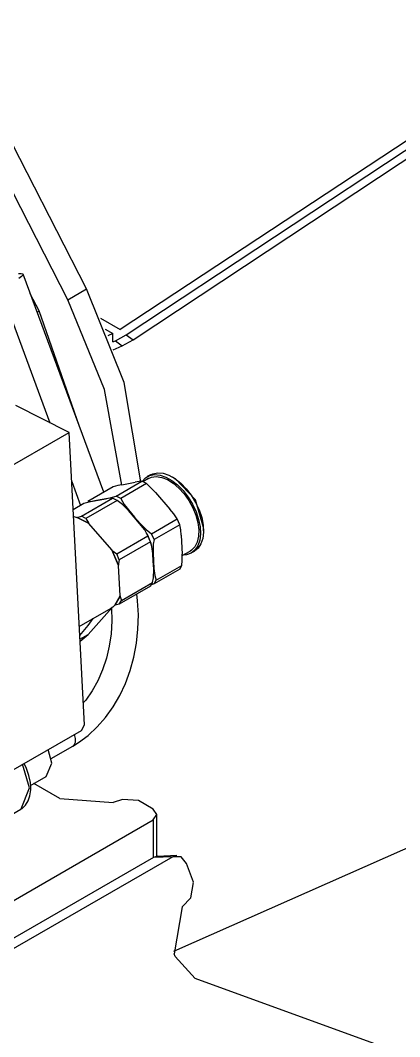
# Model space of a CAD drawing. Extents: x 0 to 258, y 0 to 184.
# Drawn here: x 56.77 to 61.08, y 80.49 to 92.03 of the extents above; entities that cross this region are included whole.
import ezdxf

# ---------------------------------------------------------------- set-up
doc = ezdxf.new("R2010")
doc.units = 0

msp = doc.modelspace()

# ---------------------------------------------------------------- linework, layer by layer
for p, q in [((63.287586, 92.067044), (57.907027, 88.515017)), ((57.523117, 88.97645), (55.980333, 91.990051)), ((57.975024, 88.456809), (63.285205, 91.970736)), ((57.310921, 88.853948), (55.768402, 91.867549)), ((58.051224, 88.399659), (63.361405, 91.913586)), ((56.751503, 89.150892), (56.783853, 89.15248)), ((56.787002, 89.116788), (56.756342, 89.096124)), ((56.783853, 89.15248), (56.80166, 89.146765)), ((56.802718, 89.134382), (56.787002, 89.116788)), ((56.80166, 89.146765), (56.802718, 89.134382)), ((57.720496, 86.670345), (56.80398, 89.143667)), ((56.522464, 89.039421), (57.108515, 87.458538)), ((57.310921, 88.853948), (57.523117, 88.97645)), ((57.949962, 87.915896), (57.523146, 88.976374)), ((56.986013, 88.726684), (56.886001, 88.921946)), ((57.726147, 87.833558), (57.311014, 88.853914)), ((56.963259, 88.713455), (56.986013, 88.726684)), ((57.444141, 87.416128), (56.986011, 88.726618)), ((57.680544, 88.645721), (57.907027, 88.515017)), ((57.733989, 88.521103), (57.822095, 88.470303)), ((57.822095, 88.470303), (57.764946, 88.445168)), ((57.822095, 88.375582), (57.822095, 88.470303)), ((57.822095, 88.375582), (57.851464, 88.388811)), ((57.851435, 88.388703), (57.975146, 88.456886)), ((57.851464, 88.388811), (57.927399, 88.331397)), ((57.927529, 88.331455), (58.05124, 88.399638)), ((57.975024, 88.456809), (58.051224, 88.399659)), ((57.8258, 88.286418), (57.927399, 88.331397)), ((58.140849, 86.788799), (57.949962, 87.915896)), ((57.924619, 86.750013), (57.726147, 87.833558)), ((57.326267, 87.348471), (56.720636, 87.654329)), ((53.437161, 85.103484), (57.326267, 87.348471)), ((57.500098, 84.029013), (57.326267, 87.348471)), ((58.24781, 86.866401), (58.21262, 86.846028)), ((58.239909, 86.858783), (58.295913, 86.869367)), ((58.247897, 86.866528), (58.275265, 86.879201)), ((58.275265, 86.879201), (58.33127, 86.889785)), ((58.295913, 86.869367), (58.35794, 86.863467)), ((58.33127, 86.889785), (58.393296, 86.883884)), ((58.393296, 86.883884), (58.4591, 86.861712)), ((57.355371, 86.792847), (57.456971, 86.51821)), ((57.861518, 86.62563), (58.151501, 86.793111)), ((57.923796, 86.754157), (57.878811, 86.74487)), ((58.20336, 86.766918), (57.913377, 86.599437)), ((57.923695, 86.754218), (58.076095, 86.783057)), ((58.121177, 86.790442), (58.076185, 86.782901)), ((58.151512, 86.793088), (58.121177, 86.790442)), ((58.203293, 86.766926), (58.151512, 86.793093)), ((58.155475, 86.792751), (58.191951, 86.832087)), ((58.225055, 86.824597), (58.162349, 86.788349)), ((58.191951, 86.832087), (58.239909, 86.858783)), ((58.20781, 86.763518), (58.203285, 86.766931)), ((58.306256, 86.66672), (58.20781, 86.763518)), ((58.225042, 86.824467), (58.258896, 86.839098)), ((58.258896, 86.839098), (58.314918, 86.846692)), ((58.314918, 86.846692), (58.376614, 86.837643)), ((58.35794, 86.863467), (58.423747, 86.841295)), ((58.376614, 86.837643), (58.441611, 86.81227)), ((58.423747, 86.841295), (58.490953, 86.803636)), ((58.441611, 86.81227), (58.507413, 86.771556)), ((58.4591, 86.861712), (58.52631, 86.824054)), ((58.490953, 86.803636), (58.557133, 86.751863)), ((58.533295, 86.821422), (58.49784, 86.841795)), ((58.507413, 86.771556), (58.571487, 86.717068)), ((58.52631, 86.824054), (58.592487, 86.772283)), ((58.759592, 86.584589), (58.533284, 86.821326)), ((58.557133, 86.751863), (58.619893, 86.687847)), ((58.592487, 86.772283), (58.655249, 86.708267)), ((57.827123, 86.731728), (57.537404, 86.564512)), ((57.878811, 86.74487), (57.827252, 86.731773)), ((58.306282, 86.666641), (58.470059, 86.478258)), ((58.571487, 86.717068), (58.631375, 86.650898)), ((58.619893, 86.687847), (58.676966, 86.613901)), ((58.631375, 86.650898), (58.684776, 86.575587)), ((58.655249, 86.708267), (58.712322, 86.634319)), ((58.712322, 86.634319), (58.761643, 86.553116)), ((57.494806, 86.539905), (57.372304, 86.468997)), ((57.465702, 86.397031), (57.819185, 86.601289)), ((57.553613, 86.556746), (57.494915, 86.539945)), ((57.871043, 86.575095), (57.517296, 86.370837)), ((57.537341, 86.564424), (57.56971, 86.564594)), ((57.617782, 86.571139), (57.553613, 86.556746)), ((57.56971, 86.564594), (57.679644, 86.583194)), ((57.676869, 86.582464), (57.617782, 86.571139)), ((57.786805, 86.601064), (57.676869, 86.582464)), ((57.679644, 86.583194), (57.738731, 86.594518)), ((57.738731, 86.594518), (57.8029, 86.608911)), ((57.819172, 86.60123), (57.786805, 86.601064)), ((57.8029, 86.608911), (57.8616, 86.625712)), ((57.870953, 86.575068), (57.819172, 86.601236)), ((57.913379, 86.599561), (57.8616, 86.625728)), ((57.932943, 86.529057), (57.870953, 86.575068)), ((57.913379, 86.599561), (57.949312, 86.531695)), ((58.001467, 86.46029), (57.932943, 86.529057)), ((57.949312, 86.531695), (58.067882, 86.385474)), ((58.676966, 86.613901), (58.726289, 86.532698)), ((58.684776, 86.575587), (58.729634, 86.494035)), ((58.726289, 86.532698), (58.766077, 86.447172)), ((58.851429, 86.270224), (58.759592, 86.584589)), ((58.761643, 86.553116), (58.801431, 86.46759)), ((58.06494, 86.387947), (58.001467, 86.46029)), ((58.51494, 86.42288), (58.470033, 86.478168)), ((58.551781, 86.365717), (58.51494, 86.42288)), ((58.729634, 86.494035), (58.764225, 86.409371)), ((58.764225, 86.409371), (58.787218, 86.32485)), ((58.766077, 86.447172), (58.794893, 86.360415)), ((58.801431, 86.46759), (58.830249, 86.380833)), ((57.376188, 86.393027), (57.37857, 86.392498)), ((57.37857, 86.392498), (57.414497, 86.383317)), ((57.550263, 86.314801), (57.414569, 86.383362)), ((57.414638, 86.383272), (57.418606, 86.384066)), ((57.418606, 86.384066), (57.465702, 86.397031)), ((57.545823, 86.31991), (57.418696, 86.38414)), ((57.517402, 86.370966), (57.46562, 86.397134)), ((57.517296, 86.370837), (57.545871, 86.320037)), ((57.545871, 86.320037), (57.550369, 86.314745)), ((57.811814, 86.013679), (57.550263, 86.314801)), ((58.183508, 86.241726), (58.06494, 86.387947)), ((58.067882, 86.385474), (58.131353, 86.313131)), ((58.131353, 86.313131), (58.199878, 86.244364)), ((58.261832, 86.198329), (58.551815, 86.36581)), ((58.58039, 86.299135), (58.290672, 86.131918)), ((58.580467, 86.299235), (58.551781, 86.365717)), ((58.592521, 86.241101), (58.580456, 86.299235)), ((58.787218, 86.32485), (58.797748, 86.243721)), ((58.794893, 86.360415), (58.811694, 86.275561)), ((58.830249, 86.380833), (58.84705, 86.295978)), ((58.84705, 86.295978), (58.851231, 86.216098)), ((57.866016, 85.969729), (58.219499, 86.173987)), ((58.219441, 86.17386), (58.183508, 86.241726)), ((58.199878, 86.244364), (58.261867, 86.198353)), ((58.217803, 86.180782), (58.204098, 86.206102)), ((58.23725, 86.134503), (58.217803, 86.180782)), ((58.248127, 86.107381), (58.219441, 86.17386)), ((58.290556, 86.131873), (58.261867, 86.198353)), ((58.597496, 86.182787), (58.592521, 86.241101)), ((58.597588, 86.182718), (58.608965, 85.965496)), ((58.797748, 86.243721), (58.795367, 86.1691)), ((58.815875, 86.19568), (58.807276, 86.123655)), ((58.811694, 86.275561), (58.815875, 86.19568)), ((58.851231, 86.216098), (58.842658, 86.144073)), ((58.851323, 86.229285), (58.851323, 86.270295)), ((58.248074, 86.107312), (57.894591, 85.903319)), ((58.256427, 86.088929), (58.237271, 86.134493)), ((58.266137, 86.052697), (58.248119, 86.107381)), ((58.257485, 86.085384), (58.256427, 86.088929)), ((58.280819, 86.078541), (58.277776, 85.982387)), ((58.290556, 86.131873), (58.280819, 86.078541)), ((58.780206, 86.103854), (58.752843, 86.050496)), ((58.786241, 86.062092), (58.753494, 86.013216)), ((58.795367, 86.1691), (58.780206, 86.103854)), ((58.807276, 86.123655), (58.786241, 86.062092)), ((58.821597, 86.08251), (58.78885, 86.033634)), ((58.842658, 86.144073), (58.821597, 86.08251)), ((57.811777, 86.01365), (57.816275, 86.008623)), ((57.88699, 85.839467), (57.811814, 86.013679)), ((57.886683, 85.845356), (57.816251, 86.00857)), ((57.816275, 86.008623), (57.866016, 85.969729)), ((57.894575, 85.903279), (57.865887, 85.969758)), ((58.276377, 85.972282), (58.266137, 86.052697)), ((58.281192, 85.888219), (58.276377, 85.972282)), ((58.277776, 85.982387), (58.281718, 85.888526)), ((68.884575, 86.051485), (58.508688, 81.455414)), ((58.609828, 85.892897), (58.60877, 85.965424)), ((58.608965, 85.949356), (58.699982, 86.001744)), ((58.658008, 85.960061), (58.621925, 85.956648)), ((58.710227, 85.978794), (58.658008, 85.960061)), ((58.714322, 86.011067), (58.699982, 86.001728)), ((58.753494, 86.013216), (58.710227, 85.978794)), ((58.712417, 85.980048), (58.747871, 86.000421)), ((58.752843, 86.050496), (58.714322, 86.011067)), ((58.78885, 86.033634), (58.74785, 86.000497)), ((57.887881, 85.859633), (57.886558, 85.845346)), ((57.886654, 85.845375), (57.886918, 85.839554)), ((57.905175, 85.492337), (57.886998, 85.839467)), ((57.894575, 85.903279), (57.887881, 85.859633)), ((58.28561, 85.795009), (58.281192, 85.888219)), ((58.281718, 85.888526), (58.286798, 85.804886)), ((58.314749, 85.669427), (58.604732, 85.836644)), ((58.581602, 85.796411), (58.6047, 85.836728)), ((58.604695, 85.836728), (58.609828, 85.892897)), ((58.282092, 85.698203), (58.28561, 85.795009)), ((58.286798, 85.804886), (58.296747, 85.724048)), ((58.581713, 85.796427), (58.29173, 85.628946)), ((58.296747, 85.724048), (58.314765, 85.669364)), ((58.249132, 85.604604), (57.89565, 85.400346)), ((57.918933, 85.440828), (58.272416, 85.644821)), ((58.249262, 85.604554), (58.27236, 85.644871)), ((58.29173, 85.628946), (58.257864, 85.619421)), ((58.272355, 85.644871), (58.282092, 85.698203)), ((58.291691, 85.629047), (58.314789, 85.669364)), ((57.844659, 85.386683), (57.905175, 85.492337)), ((57.848787, 85.387464), (57.905484, 85.486447)), ((57.905175, 85.492421), (57.905439, 85.486336)), ((57.905439, 85.486336), (57.918933, 85.440828)), ((58.102979, 85.438454), (58.092925, 85.51431)), ((57.821482, 85.36631), (57.801664, 85.353214)), ((57.844659, 85.386683), (57.821482, 85.36631)), ((57.848818, 85.387382), (57.844585, 85.386588)), ((57.89565, 85.400346), (57.848818, 85.387382)), ((57.89571, 85.400455), (57.918808, 85.440769)), ((58.111605, 85.276635), (58.102979, 85.438454)), ((57.441625, 85.145288), (57.801723, 85.353251)), ((57.541518, 85.054872), (57.812888, 85.360217)), ((57.808647, 85.353449), (57.811345, 85.208193)), ((58.107504, 85.114935), (58.111605, 85.276635)), ((57.446917, 85.042837), (57.542074, 85.155104)), ((57.542074, 85.155104), (57.600203, 85.236921)), ((57.811345, 85.208193), (57.802085, 85.063908)), ((57.449033, 85.00162), (57.541637, 85.054801)), ((57.450356, 84.97913), (57.541637, 85.054801)), ((57.802085, 85.063908), (57.781024, 84.922314)), ((58.090703, 84.954889), (58.107504, 85.114935)), ((57.781024, 84.922314), (57.748443, 84.785085)), ((58.061379, 84.798026), (58.090703, 84.954889)), ((58.019792, 84.645859), (58.061379, 84.798026)), ((57.748443, 84.785085), (57.704803, 84.653828)), ((57.704803, 84.653828), (57.650701, 84.530069)), ((57.966328, 84.499867), (58.019792, 84.645859)), ((57.650701, 84.530069), (57.586865, 84.415209)), ((57.901499, 84.361482), (57.966328, 84.499867)), ((57.586865, 84.415209), (57.514129, 84.310513)), ((57.82594, 84.232067), (57.901499, 84.361482)), ((57.514129, 84.310513), (57.486914, 84.27902)), ((57.7404, 84.112891), (57.82594, 84.232067)), ((57.645743, 84.005105), (57.7404, 84.112891)), ((57.46676, 83.966571), (57.500098, 84.029013)), ((57.54291, 83.909731), (57.645743, 84.005105)), ((56.476955, 83.395072), (57.46676, 83.966571)), ((57.398091, 83.875171), (57.386978, 83.920595)), ((57.397297, 83.833179), (57.398091, 83.875171)), ((57.432746, 83.827512), (57.54291, 83.909731)), ((57.122009, 83.645367), (57.368336, 83.787448)), ((57.368325, 83.787568), (57.432746, 83.827512)), ((57.368325, 83.787568), (57.38383, 83.801352)), ((57.38383, 83.801352), (57.397297, 83.833179)), ((57.128523, 83.595044), (57.087764, 83.747798)), ((56.875486, 83.313363), (56.798837, 83.581005)), ((56.84371, 83.532896), (56.81636, 83.591088)), ((56.870486, 83.453299), (56.84371, 83.532896)), ((57.067304, 83.443477), (57.128523, 83.595044)), ((56.886414, 83.374485), (56.870486, 83.453299)), ((56.88944, 83.340832), (57.06724, 83.443491)), ((56.782956, 83.074508), (56.875486, 83.313363)), ((56.881916, 83.224908), (56.890462, 83.292459)), ((56.890197, 83.333808), (56.886414, 83.374485)), ((56.890462, 83.292459), (56.890197, 83.333808)), ((57.221492, 83.19346), (56.927805, 83.363057)), ((56.86231, 83.166557), (56.881916, 83.224908)), ((57.221534, 83.193454), (57.825088, 83.147584)), ((57.931104, 83.182876), (57.825006, 83.147687)), ((58.112158, 83.169152), (57.931093, 83.182911)), ((56.466901, 82.891835), (56.777786, 83.071487)), ((56.783078, 83.074397), (56.777786, 83.071487)), ((56.783441, 83.076157), (56.791934, 83.080417)), ((56.791934, 83.080417), (56.832317, 83.118188)), ((56.832317, 83.118188), (56.86231, 83.166557)), ((58.278237, 83.073339), (58.112078, 83.169118)), ((58.320509, 83.012035), (58.278258, 83.073265)), ((56.516908, 81.934045), (58.278237, 82.950837)), ((58.278237, 82.950837), (58.278237, 82.520625)), ((58.278258, 82.950805), (58.320509, 83.012035)), ((58.322157, 82.536235), (58.322157, 83.011956)), ((58.283528, 82.523535), (55.400103, 80.859044)), ((58.502074, 82.531473), (55.405924, 80.744215)), ((58.327796, 82.536616), (58.283412, 82.523599)), ((58.502074, 82.531473), (58.283528, 82.523535)), ((58.546524, 82.544438), (58.327714, 82.5365)), ((58.598187, 82.531204), (58.502013, 82.531399)), ((58.657807, 82.455739), (58.598187, 82.531204)), ((58.735701, 82.24149), (58.657913, 82.455802)), ((58.705102, 82.063751), (58.735682, 82.241363)), ((58.608965, 81.962355), (58.705009, 82.06369)), ((58.60909, 81.962387), (58.517348, 81.429554)), ((58.528532, 81.398529), (58.51742, 81.429485)), ((58.528651, 81.398439), (58.756597, 81.149458)), ((61.075673, 80.307917), (58.756603, 81.149556))]:
    msp.add_line(p, q)

doc.saveas('drawing.dxf')
